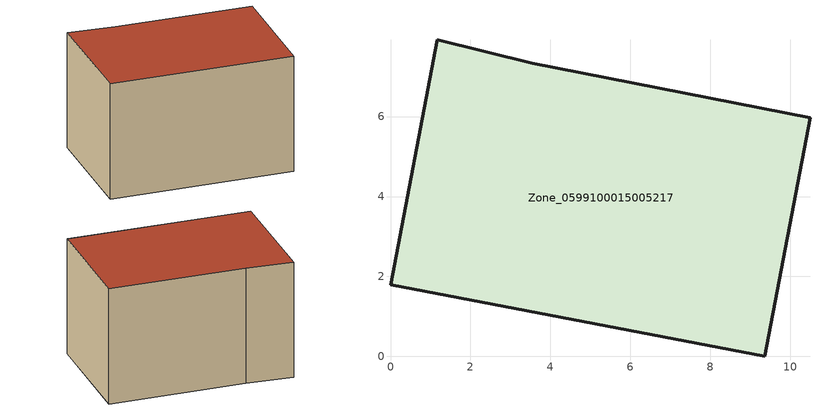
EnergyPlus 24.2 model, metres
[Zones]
Zone_0599100015005217
 floor ground (C_G): 10.49,5.97 9.36,0 0,1.79 1.17,7.92 3.55,7.33 z0.96
 wall outside (C_F): 3.55,7.33 1.17,7.92 0,1.79 9.36,0 10.49,5.97 3.55,7.33 z0.96:7.17
 roof outside (C_R): 9.36,0 10.49,5.97 3.55,7.33 1.17,7.92 0,1.79 z7.17
[BUILDING]
Pand.0599100015005217: North Axis=0; Terrain=City; Loads Convergence Tolerance Value=0.04; Temperature Convergence Tolerance Value=0.4; Solar Distribution=FullExterior; Maximum Number of Warmup Days=25; Minimum Number of Warmup Days=1
[Site:Location]
Rotterdam.The.Hague.AP_ZH_NLD Design_Conditions: Latitude=51.96; Longitude=4.45; Time Zone=1; Elevation=-4.5
[SITE:GROUNDTEMPERATURE:BUILDINGSURFACE]
18, 18, 18, 18, 18, 18, 18, 18, 18, 18, 18, 18
[MATERIAL] Thermal Absorptance=0.9; Solar Absorptance=0.7; Visible Absorptance=0.7
Name | Roughness | Thickness | Conductivity | Density | Specific Heat
G.TI.1946-1964 | MediumSmooth | 0.15 | 1 | 540 | 1210
F.TI.1946-1964 | Rough | 0.3 | 0.857143 | 1920 | 840
R.TI.1946-1964 | MediumRough | 0.2 | 0.277778 | 1500 | 1000
[CONSTRUCTION]
C_G: G.TI.1946-1964
C_F: F.TI.1946-1964
C_R: R.TI.1946-1964
[ZONE]
Zone_0599100015005217: Type=1; Multiplier=1; Ceiling Height=Autocalculate; Volume=Autocalculate; Floor Area=autocalculate; Part of Total Floor Area=Yes
[ZONEINFILTRATION:DESIGNFLOWRATE]
Infil_Zone_0599100015005217: Zone or ZoneList or Space or SpaceList=Zone_0599100015005217; Schedule=AlwaysOn; Design Flow Rate Calculation Method=Flow/Area; Flow Rate per Floor Area=0.003; Constant Term Coefficient=1; Temperature Term Coefficient=0; Velocity Term Coefficient=0; Velocity Squared Term Coefficient=0
[HVACTEMPLATE:ZONE:IDEALLOADSAIRSYSTEM]
Zone_0599100015005217: Maximum Heating Supply Air Temperature=50; Minimum Cooling Supply Air Temperature=13; Maximum Heating Supply Air Humidity Ratio=0.0156; Minimum Cooling Supply Air Humidity Ratio=0.0077; Heating Limit=NoLimit; Cooling Limit=NoLimit; Dehumidification Control Type=ConstantSensibleHeatRatio; Cooling Sensible Heat Ratio=0.7; Dehumidification Setpoint=60; Humidification Control Type=None; Humidification Setpoint=30; Outdoor Air Method=None; Outdoor Air Flow Rate per Person=0.00944; Outdoor Air Flow Rate per Zone Floor Area=0; Outdoor Air Flow Rate per Zone=0; Demand Controlled Ventilation Type=None; Outdoor Air Economizer Type=NoEconomizer; Heat Recovery Type=None; Sensible Heat Recovery Effectiveness=0.7; Latent Heat Recovery Effectiveness=0.65
[ZONECONTROL:THERMOSTAT]
ThermostatControl_Zone_0599100015005217: Zone or ZoneList=Zone_0599100015005217; Control Type Schedule=DualSetpointControlType; Control 1=Thermostat_Zone_0599100015005217; Temperature Difference Between Cutout And Setpoint=0
[THERMOSTATSETPOINT:DUALSETPOINT]
Thermostat_Zone_0599100015005217: Heating Setpoint Temperature Schedule=HeatingSetpoint_Zone_0599100015005217; Cooling Setpoint Temperature Schedule=CoolingSetpoint_Zone_0599100015005217
[SCHEDULE:COMPACT]
HeatingSetpoint_Zone_0599100015005217: Through: 12/31, For: AllDays, Until: 24:00, 21
CoolingSetpoint_Zone_0599100015005217: Through: 12/31, For: AllDays, Until: 24:00, 24
DualSetpointControlType: Through: 12/31, For: AllDays, Until: 24:00, 4
AlwaysOn: Through: 12/31, For: AllDays, Until: 24:00, 1
